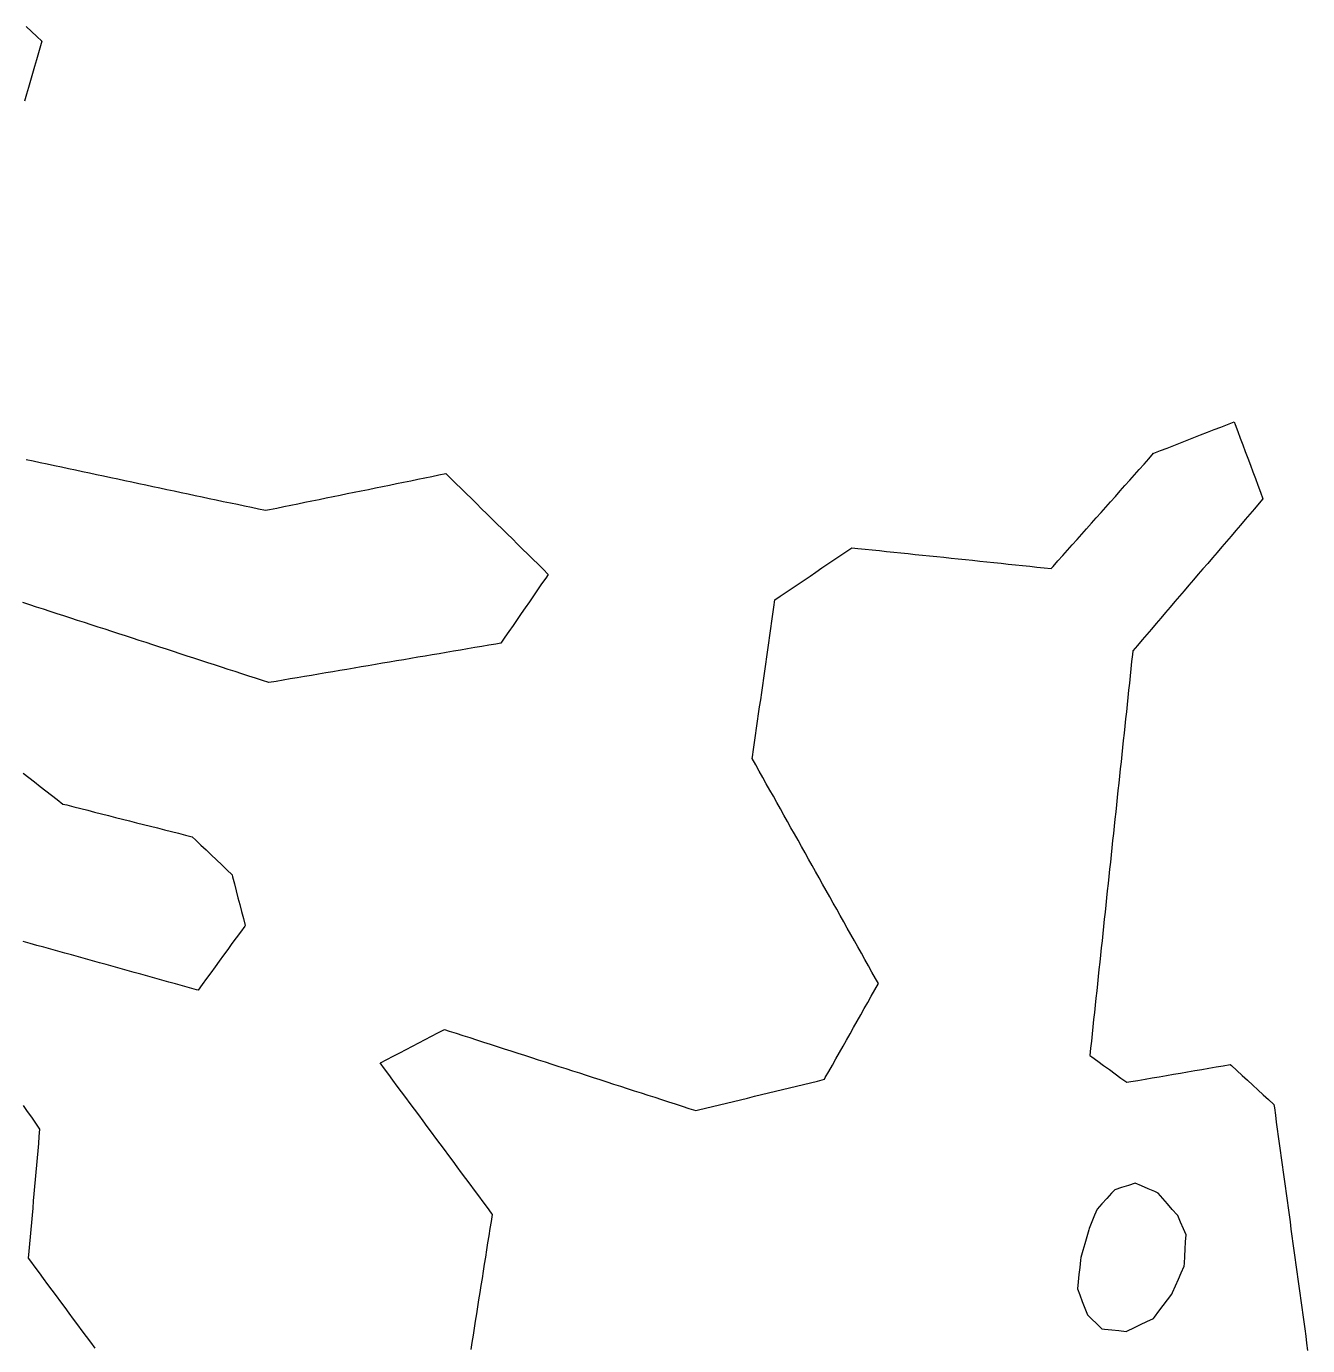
# Model space of a CAD drawing. Header units: millimetres. Extents: x 32 to 3054, y 42 to 5568.
# Drawn here: x 234.4 to 412.5, y 2175.3 to 2358.6 of the extents above; entities that cross this region are included whole.
import ezdxf

# ---------------------------------------------------------------- set-up
doc = ezdxf.new("R2010")
doc.units = ezdxf.units.MM
for name, color, linetype in [('ALL_ISLANDS', 7, 'Continuous'), ('OUTLINE_ISLAND_01', 7, 'Continuous'), ('OUTLINE_ISLAND_55', 7, 'Continuous')]:
    doc.layers.add(name, color=color, linetype=linetype)

msp = doc.modelspace()

# ---------------------------------------------------------------- linework, layer by layer
at = {"layer": 'ALL_ISLANDS'}
for points in [[(234.4258, 2358.5643), (235.1487, 2357.8733), (235.8716, 2357.1823), (236.5945, 2356.4914), (236.409, 2355.8511), (236.1307, 2354.8906), (235.8525, 2353.9301), (235.5743, 2352.9695), (235.296, 2352.009), (235.0178, 2351.0485), (234.7395, 2350.088), (234.4613, 2349.1275), (234.183, 2348.167)], [(296.2235, 2174.7799), (296.3798, 2175.7676), (296.5362, 2176.7553), (296.6925, 2177.743), (296.8489, 2178.7307), (297.0052, 2179.7184), (297.1616, 2180.7061), (297.3179, 2181.6938), (297.4743, 2182.6815), (297.6306, 2183.6692), (297.787, 2184.6569), (297.9433, 2185.6446), (298.0997, 2186.6323), (298.256, 2187.62), (298.4124, 2188.6077), (298.5687, 2189.5954), (298.7251, 2190.5831), (298.8814, 2191.5708), (299.0378, 2192.5585), (299.1942, 2193.5462), (299.0769, 2193.7043), (298.481, 2194.5074), (297.8851, 2195.3104), (297.2892, 2196.1135), (296.6934, 2196.9166), (296.0975, 2197.7197), (295.5016, 2198.5227), (294.9057, 2199.3258), (294.3099, 2200.1289), (293.714, 2200.932), (293.1181, 2201.7351), (292.5223, 2202.5381), (291.9264, 2203.3412), (291.3305, 2204.1443), (290.7346, 2204.9474), (290.1388, 2205.7505), (289.5429, 2206.5535), (288.947, 2207.3566), (288.3512, 2208.1597), (287.7553, 2208.9628), (287.1594, 2209.7659), (286.5635, 2210.5689), (285.9677, 2211.372), (285.3718, 2212.1751), (284.7759, 2212.9782), (284.18, 2213.7813), (283.5842, 2214.5843), (283.6415, 2214.6142), (284.5284, 2215.076), (285.4154, 2215.5378), (286.3024, 2215.9997), (287.1893, 2216.4615), (288.0763, 2216.9233), (288.9633, 2217.3852), (289.8502, 2217.847), (290.7372, 2218.3088), (291.6242, 2218.7707), (292.5111, 2219.2325), (293.1862, 2219.0149), (294.138, 2218.708), (295.0897, 2218.4011), (296.0415, 2218.0943), (296.9932, 2217.7874), (297.945, 2217.4806), (298.8968, 2217.1737), (299.8485, 2216.8669), (300.8003, 2216.56), (301.752, 2216.2532), (302.7038, 2215.9463), (303.6555, 2215.6395), (304.6073, 2215.3326), (305.5591, 2215.0257), (306.5108, 2214.7189), (307.4626, 2214.412), (308.4143, 2214.1052), (309.3661, 2213.7983), (310.3178, 2213.4915), (311.2696, 2213.1846), (312.2213, 2212.8778), (313.1731, 2212.5709), (314.1249, 2212.2641), (315.0766, 2211.9572), (316.0284, 2211.6504), (316.9801, 2211.3435), (317.9319, 2211.0366), (318.8836, 2210.7298), (319.8354, 2210.4229), (320.7872, 2210.1161), (321.7389, 2209.8092), (322.6907, 2209.5024), (323.6424, 2209.1955), (324.5942, 2208.8887), (325.5459, 2208.5818), (326.4977, 2208.275), (327.4495, 2207.9681), (327.8158, 2208.0571), (328.7876, 2208.2933), (329.7593, 2208.5294), (330.731, 2208.7656), (331.7027, 2209.0018), (332.6744, 2209.2379), (333.6461, 2209.4741), (334.6179, 2209.7102), (335.5896, 2209.9464), (336.5613, 2210.1825), (337.533, 2210.4187), (338.5047, 2210.6548), (339.4764, 2210.891), (340.4482, 2211.1271), (341.4199, 2211.3633), (342.3916, 2211.5994), (343.3633, 2211.8356), (344.335, 2212.0717), (345.3067, 2212.3079), (345.4401, 2212.544), (345.9321, 2213.4146), (346.424, 2214.2853), (346.9159, 2215.1559), (347.4079, 2216.0265), (347.8998, 2216.8972), (348.3917, 2217.7678), (348.8837, 2218.6384), (349.3756, 2219.5091), (349.8675, 2220.3797), (350.3595, 2221.2503), (350.8514, 2222.121), (351.3433, 2222.9916), (351.8353, 2223.8622), (352.3272, 2224.7329), (352.8191, 2225.6035), (352.412, 2226.3294), (351.9227, 2227.2015), (351.4335, 2228.0737), (350.9442, 2228.9458), (350.455, 2229.818), (349.9658, 2230.6901), (349.4765, 2231.5623), (348.9873, 2232.4344), (348.498, 2233.3066), (348.0088, 2234.1787), (347.5196, 2235.0509), (347.0303, 2235.923), (346.5411, 2236.7952), (346.0519, 2237.6673), (345.5626, 2238.5395), (345.0734, 2239.4116), (344.5841, 2240.2838), (344.0949, 2241.1559), (343.6057, 2242.0281), (343.1164, 2242.9002), (342.6272, 2243.7724), (342.1379, 2244.6445), (341.6487, 2245.5167), (341.1595, 2246.3888), (340.6702, 2247.261), (340.181, 2248.1331), (339.6918, 2249.0053), (339.2025, 2249.8774), (338.7133, 2250.7496), (338.224, 2251.6217), (337.7348, 2252.4939), (337.2456, 2253.366), (336.7563, 2254.2382), (336.2671, 2255.1103), (335.7778, 2255.9825), (335.2886, 2256.8546), (335.3261, 2257.117), (335.4678, 2258.1069), (335.6094, 2259.0968), (335.751, 2260.0868), (335.8927, 2261.0767), (336.0343, 2262.0666), (336.1759, 2263.0565), (336.3176, 2264.0464), (336.4592, 2265.0364), (336.6008, 2266.0263), (336.7425, 2267.0162), (336.8841, 2268.0061), (337.0257, 2268.996), (337.1674, 2269.986), (337.309, 2270.9759), (337.4506, 2271.9658), (337.5922, 2272.9557), (337.7339, 2273.9456), (337.8755, 2274.9356), (338.0171, 2275.9255), (338.1588, 2276.9154), (338.3004, 2277.9053), (338.442, 2278.8952), (339.1851, 2279.4007), (340.0119, 2279.9632), (340.8387, 2280.5257), (341.6655, 2281.0882), (342.4923, 2281.6507), (343.3191, 2282.2132), (344.1459, 2282.7756), (344.9728, 2283.3381), (345.7996, 2283.9006), (346.6264, 2284.4631), (347.4532, 2285.0256), (348.28, 2285.588), (349.1068, 2286.1505), (349.9816, 2286.0592), (350.9762, 2285.9554), (351.9708, 2285.8516), (352.9654, 2285.7478), (353.96, 2285.644), (354.9546, 2285.5401), (355.9492, 2285.4363), (356.9438, 2285.3325), (357.9384, 2285.2287), (358.933, 2285.1249), (359.9276, 2285.0211), (360.9222, 2284.9173), (361.9168, 2284.8135), (362.9114, 2284.7096), (363.906, 2284.6058), (364.9006, 2284.502), (365.8952, 2284.3982), (366.8898, 2284.2944), (367.8844, 2284.1906), (368.879, 2284.0868), (369.8736, 2283.9829), (370.8682, 2283.8791), (371.8628, 2283.7753), (372.8574, 2283.6715), (373.852, 2283.5677), (374.8465, 2283.4639), (375.8411, 2283.3601), (376.8357, 2283.2562), (377.1064, 2283.5609), (377.7705, 2284.3085), (378.4346, 2285.0561), (379.0988, 2285.8037), (379.7629, 2286.5514), (380.427, 2287.299), (381.0912, 2288.0466), (381.7553, 2288.7942), (382.4194, 2289.5418), (383.0836, 2290.2894), (383.7477, 2291.037), (384.4118, 2291.7847), (385.076, 2292.5323), (385.7401, 2293.2799), (386.4042, 2294.0275), (387.0684, 2294.7751), (387.7325, 2295.5227), (388.3966, 2296.2704), (389.0608, 2297.018), (389.7249, 2297.7656), (390.389, 2298.5132), (391.0532, 2299.2608), (391.0741, 2299.269), (392.0053, 2299.6336), (392.9365, 2299.9981), (393.8677, 2300.3626), (394.7989, 2300.7272), (395.73, 2301.0917), (396.6612, 2301.4562), (397.5924, 2301.8208), (398.5236, 2302.1853), (399.4548, 2302.5499), (400.386, 2302.9144), (401.3172, 2303.2789), (402.2484, 2303.6435), (402.3956, 2303.2499), (402.7459, 2302.3133), (403.0962, 2301.3766), (403.4465, 2300.44), (403.7968, 2299.5034), (404.1472, 2298.5667), (404.4975, 2297.6301), (404.8478, 2296.6935), (405.1981, 2295.7569), (405.5484, 2294.8202), (405.8987, 2293.8836), (406.2491, 2292.947), (405.7224, 2292.3316), (405.0721, 2291.5718), (404.4219, 2290.8121), (403.7716, 2290.0524), (403.1214, 2289.2926), (402.4712, 2288.5329), (401.8209, 2287.7732), (401.1707, 2287.0134), (400.5205, 2286.2537), (399.8702, 2285.494), (399.22, 2284.7343), (398.5697, 2283.9745), (397.9195, 2283.2148), (397.2693, 2282.4551), (396.619, 2281.6953), (395.9688, 2280.9356), (395.3186, 2280.1759), (394.6683, 2279.4161), (394.0181, 2278.6564), (393.3678, 2277.8967), (392.7176, 2277.1369), (392.0674, 2276.3772), (391.4171, 2275.6175), (390.7669, 2274.8577), (390.1167, 2274.098), (389.4664, 2273.3383), (388.8162, 2272.5786), (388.1659, 2271.8188), (388.1134, 2271.3243), (388.0077, 2270.3299), (387.9021, 2269.3355), (387.7964, 2268.3411), (387.6907, 2267.3467), (387.5851, 2266.3523), (387.4794, 2265.3579), (387.3737, 2264.3635), (387.2681, 2263.3691), (387.1624, 2262.3747), (387.0567, 2261.3803), (386.951, 2260.3859), (386.8454, 2259.3915), (386.7397, 2258.3971), (386.634, 2257.4027), (386.5284, 2256.4083), (386.4227, 2255.4139), (386.317, 2254.4195), (386.2114, 2253.4251), (386.1057, 2252.4307), (386, 2251.4363), (385.8944, 2250.4419), (385.7887, 2249.4475), (385.683, 2248.4531), (385.5774, 2247.4587), (385.4717, 2246.4643), (385.366, 2245.4698), (385.2604, 2244.4754), (385.1547, 2243.481), (385.049, 2242.4866), (384.9433, 2241.4922), (384.8377, 2240.4978), (384.732, 2239.5034), (384.6263, 2238.509), (384.5207, 2237.5146), (384.415, 2236.5202), (384.3093, 2235.5258), (384.2037, 2234.5314), (384.098, 2233.537), (383.9923, 2232.5426), (383.8867, 2231.5482), (383.781, 2230.5538), (383.6753, 2229.5594), (383.5697, 2228.565), (383.464, 2227.5706), (383.3583, 2226.5762), (383.2527, 2225.5818), (383.147, 2224.5874), (383.0413, 2223.593), (382.9356, 2222.5986), (382.83, 2221.6042), (382.7243, 2220.6098), (382.6186, 2219.6154), (382.513, 2218.621), (382.4073, 2217.6266), (382.3016, 2216.6322), (382.196, 2215.6378), (382.4852, 2215.4266), (383.2928, 2214.8369), (384.1005, 2214.2472), (384.9081, 2213.6576), (385.7157, 2213.0679), (386.5234, 2212.4782), (387.331, 2211.8885), (387.9015, 2211.9869), (388.8869, 2212.1568), (389.8724, 2212.3267), (390.8578, 2212.4966), (391.8433, 2212.6665), (392.8288, 2212.8364), (393.8142, 2213.0063), (394.7997, 2213.1762), (395.7851, 2213.3461), (396.7706, 2213.5161), (397.7561, 2213.686), (398.7415, 2213.8559), (399.727, 2214.0258), (400.7124, 2214.1957), (401.6979, 2214.3656), (401.8708, 2214.2074), (402.6085, 2213.5322), (403.3462, 2212.8571), (404.0839, 2212.182), (404.8217, 2211.5069), (405.5594, 2210.8318), (406.2971, 2210.1566), (407.0348, 2209.4815), (407.7725, 2208.8064), (407.8364, 2208.3405), (407.9723, 2207.3498), (408.1082, 2206.359), (408.2441, 2205.3683), (408.38, 2204.3776), (408.5159, 2203.3869), (408.6518, 2202.3961), (408.7877, 2201.4054), (408.9235, 2200.4147), (409.0594, 2199.424), (409.1953, 2198.4332), (409.3312, 2197.4425), (409.4671, 2196.4518), (409.603, 2195.4611), (409.7389, 2194.4703), (409.8748, 2193.4796), (410.0107, 2192.4889), (410.1466, 2191.4982), (410.2825, 2190.5074), (410.4184, 2189.5167), (410.5543, 2188.526), (410.6901, 2187.5353), (410.826, 2186.5446), (410.9619, 2185.5538), (411.0978, 2184.5631), (411.2337, 2183.5724), (411.3696, 2182.5817), (411.5055, 2181.5909), (411.6414, 2180.6002), (411.7773, 2179.6095), (411.9132, 2178.6188), (412.0491, 2177.628), (412.185, 2176.6373), (412.3209, 2175.6466), (412.4567, 2174.6559)], [(234.4062, 2298.402), (235.3844, 2298.1945), (236.3626, 2297.9869), (237.3408, 2297.7793), (238.319, 2297.5718), (239.2973, 2297.3642), (240.2755, 2297.1566), (241.2537, 2296.949), (242.2319, 2296.7415), (243.2101, 2296.5339), (244.1883, 2296.3263), (245.1666, 2296.1187), (246.1448, 2295.9112), (247.123, 2295.7036), (248.1012, 2295.496), (249.0794, 2295.2885), (250.0577, 2295.0809), (251.0359, 2294.8733), (252.0141, 2294.6657), (252.9923, 2294.4582), (253.9705, 2294.2506), (254.9488, 2294.043), (255.927, 2293.8355), (256.9052, 2293.6279), (257.8834, 2293.4203), (258.8616, 2293.2127), (259.8399, 2293.0052), (260.8181, 2292.7976), (261.7963, 2292.59), (262.7745, 2292.3825), (263.7527, 2292.1749), (264.731, 2291.9673), (265.7092, 2291.7597), (266.6874, 2291.5522), (267.6656, 2291.3446), (268.2328, 2291.4603), (269.2126, 2291.6601), (270.1925, 2291.8599), (271.1723, 2292.0597), (272.1521, 2292.2596), (273.1319, 2292.4594), (274.1118, 2292.6592), (275.0916, 2292.8591), (276.0714, 2293.0589), (277.0513, 2293.2587), (278.0311, 2293.4586), (279.0109, 2293.6584), (279.9908, 2293.8582), (280.9706, 2294.058), (281.9504, 2294.2579), (282.9303, 2294.4577), (283.9101, 2294.6575), (284.8899, 2294.8574), (285.8697, 2295.0572), (286.8496, 2295.257), (287.8294, 2295.4568), (288.8092, 2295.6567), (289.7891, 2295.8565), (290.7689, 2296.0563), (291.7487, 2296.2562), (292.7286, 2296.456), (293.4116, 2295.7832), (294.124, 2295.0814), (294.8364, 2294.3796), (295.5488, 2293.6779), (296.2613, 2292.9761), (296.9737, 2292.2744), (297.6861, 2291.5726), (298.3985, 2290.8708), (299.1109, 2290.1691), (299.8233, 2289.4673), (300.5357, 2288.7656), (301.2481, 2288.0638), (301.9606, 2287.362), (302.673, 2286.6603), (303.3854, 2285.9585), (304.0978, 2285.2567), (304.8102, 2284.555), (305.5226, 2283.8532), (306.235, 2283.1515), (306.9474, 2282.4497), (306.5922, 2281.9349), (306.0242, 2281.1118), (305.4563, 2280.2887), (304.8884, 2279.4657), (304.3204, 2278.6426), (303.7525, 2277.8196), (303.1845, 2276.9965), (302.6166, 2276.1734), (302.0486, 2275.3504), (301.4807, 2274.5273), (300.9127, 2273.7042), (300.3448, 2272.8812), (299.6804, 2272.7684), (298.6945, 2272.6011), (297.7086, 2272.4338), (296.7227, 2272.2665), (295.7367, 2272.0992), (294.7508, 2271.9319), (293.7649, 2271.7646), (292.779, 2271.5973), (291.7931, 2271.43), (290.8072, 2271.2627), (289.8213, 2271.0954), (288.8354, 2270.9281), (287.8495, 2270.7608), (286.8636, 2270.5935), (285.8777, 2270.4262), (284.8918, 2270.2589), (283.9059, 2270.0916), (282.92, 2269.9243), (281.9341, 2269.757), (280.9482, 2269.5897), (279.9622, 2269.4224), (278.9763, 2269.2551), (277.9904, 2269.0878), (277.0045, 2268.9205), (276.0186, 2268.7532), (275.0327, 2268.5859), (274.0468, 2268.4186), (273.0609, 2268.2513), (272.075, 2268.084), (271.0891, 2267.9167), (270.1032, 2267.7494), (269.1173, 2267.5821), (268.1314, 2267.4148), (267.2322, 2267.707), (266.2812, 2268.0161), (265.3301, 2268.3252), (264.3791, 2268.6342), (263.428, 2268.9433), (262.477, 2269.2524), (261.526, 2269.5614), (260.5749, 2269.8705), (259.6239, 2270.1796), (258.6728, 2270.4886), (257.7218, 2270.7977), (256.7708, 2271.1068), (255.8197, 2271.4158), (254.8687, 2271.7249), (253.9176, 2272.0339), (252.9666, 2272.343), (252.0156, 2272.6521), (251.0645, 2272.9611), (250.1135, 2273.2702), (249.1624, 2273.5793), (248.2114, 2273.8883), (247.2603, 2274.1974), (246.3093, 2274.5065), (245.3583, 2274.8155), (244.4072, 2275.1246), (243.4562, 2275.4337), (242.5051, 2275.7427), (241.5541, 2276.0518), (240.6031, 2276.3609), (239.652, 2276.6699), (238.701, 2276.979), (237.7499, 2277.2881), (236.7989, 2277.5971), (235.8479, 2277.9062), (234.8968, 2278.2153), (233.9458, 2278.5243)], [(233.9691, 2254.8303), (234.76, 2254.2183), (235.5509, 2253.6064), (236.3418, 2252.9944), (237.1327, 2252.3824), (237.9235, 2251.7705), (238.7144, 2251.1585), (239.5053, 2250.5466), (240.0413, 2250.4108), (241.0107, 2250.1653), (241.9801, 2249.9199), (242.9495, 2249.6744), (243.9189, 2249.4289), (244.8883, 2249.1834), (245.8577, 2248.9379), (246.8271, 2248.6924), (247.7965, 2248.447), (248.7659, 2248.2015), (249.7353, 2247.956), (250.7047, 2247.7105), (251.6741, 2247.465), (252.6435, 2247.2195), (253.613, 2246.974), (254.5824, 2246.7286), (255.5518, 2246.4831), (256.5212, 2246.2376), (257.4906, 2245.9921), (257.9587, 2245.5437), (258.6808, 2244.8519), (259.403, 2244.1602), (260.1251, 2243.4684), (260.8472, 2242.7767), (261.5694, 2242.0849), (262.2915, 2241.3932), (263.0136, 2240.7014), (263.0806, 2240.4422), (263.3308, 2239.474), (263.5809, 2238.5058), (263.8311, 2237.5376), (264.0813, 2236.5694), (264.3315, 2235.6012), (264.5816, 2234.633), (264.8318, 2233.6648), (264.7663, 2233.575), (264.1769, 2232.7672), (263.5875, 2231.9593), (262.9981, 2231.1515), (262.4087, 2230.3436), (261.8194, 2229.5358), (261.23, 2228.7279), (260.6406, 2227.9201), (260.0512, 2227.1122), (259.4618, 2226.3044), (258.8724, 2225.4965), (258.283, 2224.6887), (258.0576, 2224.7514), (257.0942, 2225.0194), (256.1308, 2225.2874), (255.1674, 2225.5554), (254.204, 2225.8234), (253.2405, 2226.0914), (252.2771, 2226.3594), (251.3137, 2226.6274), (250.3503, 2226.8954), (249.3869, 2227.1634), (248.4234, 2227.4314), (247.46, 2227.6994), (246.4966, 2227.9674), (245.5332, 2228.2354), (244.5698, 2228.5034), (243.6064, 2228.7714), (242.6429, 2229.0394), (241.6795, 2229.3074), (240.7161, 2229.5754), (239.7527, 2229.8434), (238.7893, 2230.1114), (237.8258, 2230.3794), (236.8624, 2230.6474), (235.899, 2230.9154), (234.9356, 2231.1834), (233.9722, 2231.4514)], [(233.9839, 2208.6705), (234.5563, 2207.8505), (235.1287, 2207.0306), (235.7011, 2206.2106), (236.2735, 2205.3906), (236.2719, 2205.3725), (236.1843, 2204.3763), (236.0967, 2203.3802), (236.0091, 2202.384), (235.9215, 2201.3879), (235.8339, 2200.3917), (235.7463, 2199.3956), (235.6587, 2198.3994), (235.5712, 2197.4032), (235.4836, 2196.4071), (235.396, 2195.4109), (235.3084, 2194.4148), (235.2208, 2193.4186), (235.1332, 2192.4225), (235.0456, 2191.4263), (234.958, 2190.4301), (234.8704, 2189.434), (234.7828, 2188.4378), (234.6952, 2187.4417), (234.9959, 2187.0356), (235.5911, 2186.232), (236.1862, 2185.4284), (236.7813, 2184.6247), (237.3764, 2183.8211), (237.9716, 2183.0175), (238.5667, 2182.2138), (239.1618, 2181.4102), (239.757, 2180.6066), (240.3521, 2179.803), (240.9472, 2178.9993), (241.5424, 2178.1957), (242.1375, 2177.3921), (242.7326, 2176.5884), (243.3277, 2175.7848), (243.9229, 2174.9812)]]:
    msp.add_lwpolyline(points, dxfattribs=at)
msp.add_lwpolyline([(388.511, 2197.8668), (387.5574, 2197.5657), (386.6038, 2197.2645), (385.6502, 2196.9634), (385.2131, 2196.478), (384.5439, 2195.7349), (383.8747, 2194.9918), (383.2056, 2194.2487), (382.8647, 2193.42), (382.4844, 2192.4952), (382.104, 2191.5703), (382.0546, 2191.3971), (381.78, 2190.4355), (381.5054, 2189.474), (381.2309, 2188.5124), (380.9563, 2187.5508), (380.914, 2187.1792), (380.801, 2186.1856), (380.688, 2185.192), (380.5751, 2184.1985), (380.4621, 2183.2049), (380.7837, 2182.3858), (381.1493, 2181.455), (381.5149, 2180.5242), (381.8804, 2179.5934), (382.4383, 2179.0457), (383.1519, 2178.3452), (383.8656, 2177.6447), (384.2383, 2177.6053), (385.2327, 2177.5001), (386.2272, 2177.395), (387.2216, 2177.2898), (387.412, 2177.379), (388.3174, 2177.8035), (389.2229, 2178.2279), (390.1283, 2178.6524), (391.0338, 2179.0768), (391.1912, 2179.2858), (391.7929, 2180.0845), (392.3946, 2180.8832), (392.9964, 2181.6819), (393.5981, 2182.4806), (393.6958, 2182.7025), (394.0988, 2183.6177), (394.5018, 2184.5329), (394.9048, 2185.4481), (395.3078, 2186.3633), (395.3287, 2186.7229), (395.3865, 2187.7213), (395.4444, 2188.7196), (395.5022, 2189.7179), (395.5601, 2190.7162), (395.1989, 2191.5449), (394.7993, 2192.4616), (394.3997, 2193.3783), (394.3111, 2193.4799), (393.6541, 2194.2338), (392.9971, 2194.9877), (392.3402, 2195.7416), (391.6832, 2196.4955), (391.2078, 2196.701), (390.2899, 2197.0978), (389.372, 2197.4946)], close=True, dxfattribs=at)
at = {"layer": 'OUTLINE_ISLAND_01'}
for points in [[(234.4258, 2358.5643), (235.1487, 2357.8733), (235.8716, 2357.1823), (236.5945, 2356.4914), (236.409, 2355.8511), (236.1307, 2354.8906), (235.8525, 2353.9301), (235.5743, 2352.9695), (235.296, 2352.009), (235.0178, 2351.0485), (234.7395, 2350.088), (234.4613, 2349.1275), (234.183, 2348.167)], [(296.2235, 2174.7799), (296.3798, 2175.7676), (296.5362, 2176.7553), (296.6925, 2177.743), (296.8489, 2178.7307), (297.0052, 2179.7184), (297.1616, 2180.7061), (297.3179, 2181.6938), (297.4743, 2182.6815), (297.6306, 2183.6692), (297.787, 2184.6569), (297.9433, 2185.6446), (298.0997, 2186.6323), (298.256, 2187.62), (298.4124, 2188.6077), (298.5687, 2189.5954), (298.7251, 2190.5831), (298.8814, 2191.5708), (299.0378, 2192.5585), (299.1942, 2193.5462), (299.0769, 2193.7043), (298.481, 2194.5074), (297.8851, 2195.3104), (297.2892, 2196.1135), (296.6934, 2196.9166), (296.0975, 2197.7197), (295.5016, 2198.5227), (294.9057, 2199.3258), (294.3099, 2200.1289), (293.714, 2200.932), (293.1181, 2201.7351), (292.5223, 2202.5381), (291.9264, 2203.3412), (291.3305, 2204.1443), (290.7346, 2204.9474), (290.1388, 2205.7505), (289.5429, 2206.5535), (288.947, 2207.3566), (288.3512, 2208.1597), (287.7553, 2208.9628), (287.1594, 2209.7659), (286.5635, 2210.5689), (285.9677, 2211.372), (285.3718, 2212.1751), (284.7759, 2212.9782), (284.18, 2213.7813), (283.5842, 2214.5843), (283.6415, 2214.6142), (284.5284, 2215.076), (285.4154, 2215.5378), (286.3024, 2215.9997), (287.1893, 2216.4615), (288.0763, 2216.9233), (288.9633, 2217.3852), (289.8502, 2217.847), (290.7372, 2218.3088), (291.6242, 2218.7707), (292.5111, 2219.2325), (293.1862, 2219.0149), (294.138, 2218.708), (295.0897, 2218.4011), (296.0415, 2218.0943), (296.9932, 2217.7874), (297.945, 2217.4806), (298.8968, 2217.1737), (299.8485, 2216.8669), (300.8003, 2216.56), (301.752, 2216.2532), (302.7038, 2215.9463), (303.6555, 2215.6395), (304.6073, 2215.3326), (305.5591, 2215.0257), (306.5108, 2214.7189), (307.4626, 2214.412), (308.4143, 2214.1052), (309.3661, 2213.7983), (310.3178, 2213.4915), (311.2696, 2213.1846), (312.2213, 2212.8778), (313.1731, 2212.5709), (314.1249, 2212.2641), (315.0766, 2211.9572), (316.0284, 2211.6504), (316.9801, 2211.3435), (317.9319, 2211.0366), (318.8836, 2210.7298), (319.8354, 2210.4229), (320.7872, 2210.1161), (321.7389, 2209.8092), (322.6907, 2209.5024), (323.6424, 2209.1955), (324.5942, 2208.8887), (325.5459, 2208.5818), (326.4977, 2208.275), (327.4495, 2207.9681), (327.8158, 2208.0571), (328.7876, 2208.2933), (329.7593, 2208.5294), (330.731, 2208.7656), (331.7027, 2209.0018), (332.6744, 2209.2379), (333.6461, 2209.4741), (334.6179, 2209.7102), (335.5896, 2209.9464), (336.5613, 2210.1825), (337.533, 2210.4187), (338.5047, 2210.6548), (339.4764, 2210.891), (340.4482, 2211.1271), (341.4199, 2211.3633), (342.3916, 2211.5994), (343.3633, 2211.8356), (344.335, 2212.0717), (345.3067, 2212.3079), (345.4401, 2212.544), (345.9321, 2213.4146), (346.424, 2214.2853), (346.9159, 2215.1559), (347.4079, 2216.0265), (347.8998, 2216.8972), (348.3917, 2217.7678), (348.8837, 2218.6384), (349.3756, 2219.5091), (349.8675, 2220.3797), (350.3595, 2221.2503), (350.8514, 2222.121), (351.3433, 2222.9916), (351.8353, 2223.8622), (352.3272, 2224.7329), (352.8191, 2225.6035), (352.412, 2226.3294), (351.9227, 2227.2015), (351.4335, 2228.0737), (350.9442, 2228.9458), (350.455, 2229.818), (349.9658, 2230.6901), (349.4765, 2231.5623), (348.9873, 2232.4344), (348.498, 2233.3066), (348.0088, 2234.1787), (347.5196, 2235.0509), (347.0303, 2235.923), (346.5411, 2236.7952), (346.0519, 2237.6673), (345.5626, 2238.5395), (345.0734, 2239.4116), (344.5841, 2240.2838), (344.0949, 2241.1559), (343.6057, 2242.0281), (343.1164, 2242.9002), (342.6272, 2243.7724), (342.1379, 2244.6445), (341.6487, 2245.5167), (341.1595, 2246.3888), (340.6702, 2247.261), (340.181, 2248.1331), (339.6918, 2249.0053), (339.2025, 2249.8774), (338.7133, 2250.7496), (338.224, 2251.6217), (337.7348, 2252.4939), (337.2456, 2253.366), (336.7563, 2254.2382), (336.2671, 2255.1103), (335.7778, 2255.9825), (335.2886, 2256.8546), (335.3261, 2257.117), (335.4678, 2258.1069), (335.6094, 2259.0968), (335.751, 2260.0868), (335.8927, 2261.0767), (336.0343, 2262.0666), (336.1759, 2263.0565), (336.3176, 2264.0464), (336.4592, 2265.0364), (336.6008, 2266.0263), (336.7425, 2267.0162), (336.8841, 2268.0061), (337.0257, 2268.996), (337.1674, 2269.986), (337.309, 2270.9759), (337.4506, 2271.9658), (337.5922, 2272.9557), (337.7339, 2273.9456), (337.8755, 2274.9356), (338.0171, 2275.9255), (338.1588, 2276.9154), (338.3004, 2277.9053), (338.442, 2278.8952), (339.1851, 2279.4007), (340.0119, 2279.9632), (340.8387, 2280.5257), (341.6655, 2281.0882), (342.4923, 2281.6507), (343.3191, 2282.2132), (344.1459, 2282.7756), (344.9728, 2283.3381), (345.7996, 2283.9006), (346.6264, 2284.4631), (347.4532, 2285.0256), (348.28, 2285.588), (349.1068, 2286.1505), (349.9816, 2286.0592), (350.9762, 2285.9554), (351.9708, 2285.8516), (352.9654, 2285.7478), (353.96, 2285.644), (354.9546, 2285.5401), (355.9492, 2285.4363), (356.9438, 2285.3325), (357.9384, 2285.2287), (358.933, 2285.1249), (359.9276, 2285.0211), (360.9222, 2284.9173), (361.9168, 2284.8135), (362.9114, 2284.7096), (363.906, 2284.6058), (364.9006, 2284.502), (365.8952, 2284.3982), (366.8898, 2284.2944), (367.8844, 2284.1906), (368.879, 2284.0868), (369.8736, 2283.9829), (370.8682, 2283.8791), (371.8628, 2283.7753), (372.8574, 2283.6715), (373.852, 2283.5677), (374.8465, 2283.4639), (375.8411, 2283.3601), (376.8357, 2283.2562), (377.1064, 2283.5609), (377.7705, 2284.3085), (378.4346, 2285.0561), (379.0988, 2285.8037), (379.7629, 2286.5514), (380.427, 2287.299), (381.0912, 2288.0466), (381.7553, 2288.7942), (382.4194, 2289.5418), (383.0836, 2290.2894), (383.7477, 2291.037), (384.4118, 2291.7847), (385.076, 2292.5323), (385.7401, 2293.2799), (386.4042, 2294.0275), (387.0684, 2294.7751), (387.7325, 2295.5227), (388.3966, 2296.2704), (389.0608, 2297.018), (389.7249, 2297.7656), (390.389, 2298.5132), (391.0532, 2299.2608), (391.0741, 2299.269), (392.0053, 2299.6336), (392.9365, 2299.9981), (393.8677, 2300.3626), (394.7989, 2300.7272), (395.73, 2301.0917), (396.6612, 2301.4562), (397.5924, 2301.8208), (398.5236, 2302.1853), (399.4548, 2302.5499), (400.386, 2302.9144), (401.3172, 2303.2789), (402.2484, 2303.6435), (402.3956, 2303.2499), (402.7459, 2302.3133), (403.0962, 2301.3766), (403.4465, 2300.44), (403.7968, 2299.5034), (404.1472, 2298.5667), (404.4975, 2297.6301), (404.8478, 2296.6935), (405.1981, 2295.7569), (405.5484, 2294.8202), (405.8987, 2293.8836), (406.2491, 2292.947), (405.7224, 2292.3316), (405.0721, 2291.5718), (404.4219, 2290.8121), (403.7716, 2290.0524), (403.1214, 2289.2926), (402.4712, 2288.5329), (401.8209, 2287.7732), (401.1707, 2287.0134), (400.5205, 2286.2537), (399.8702, 2285.494), (399.22, 2284.7343), (398.5697, 2283.9745), (397.9195, 2283.2148), (397.2693, 2282.4551), (396.619, 2281.6953), (395.9688, 2280.9356), (395.3186, 2280.1759), (394.6683, 2279.4161), (394.0181, 2278.6564), (393.3678, 2277.8967), (392.7176, 2277.1369), (392.0674, 2276.3772), (391.4171, 2275.6175), (390.7669, 2274.8577), (390.1167, 2274.098), (389.4664, 2273.3383), (388.8162, 2272.5786), (388.1659, 2271.8188), (388.1134, 2271.3243), (388.0077, 2270.3299), (387.9021, 2269.3355), (387.7964, 2268.3411), (387.6907, 2267.3467), (387.5851, 2266.3523), (387.4794, 2265.3579), (387.3737, 2264.3635), (387.2681, 2263.3691), (387.1624, 2262.3747), (387.0567, 2261.3803), (386.951, 2260.3859), (386.8454, 2259.3915), (386.7397, 2258.3971), (386.634, 2257.4027), (386.5284, 2256.4083), (386.4227, 2255.4139), (386.317, 2254.4195), (386.2114, 2253.4251), (386.1057, 2252.4307), (386, 2251.4363), (385.8944, 2250.4419), (385.7887, 2249.4475), (385.683, 2248.4531), (385.5774, 2247.4587), (385.4717, 2246.4643), (385.366, 2245.4698), (385.2604, 2244.4754), (385.1547, 2243.481), (385.049, 2242.4866), (384.9433, 2241.4922), (384.8377, 2240.4978), (384.732, 2239.5034), (384.6263, 2238.509), (384.5207, 2237.5146), (384.415, 2236.5202), (384.3093, 2235.5258), (384.2037, 2234.5314), (384.098, 2233.537), (383.9923, 2232.5426), (383.8867, 2231.5482), (383.781, 2230.5538), (383.6753, 2229.5594), (383.5697, 2228.565), (383.464, 2227.5706), (383.3583, 2226.5762), (383.2527, 2225.5818), (383.147, 2224.5874), (383.0413, 2223.593), (382.9356, 2222.5986), (382.83, 2221.6042), (382.7243, 2220.6098), (382.6186, 2219.6154), (382.513, 2218.621), (382.4073, 2217.6266), (382.3016, 2216.6322), (382.196, 2215.6378), (382.4852, 2215.4266), (383.2928, 2214.8369), (384.1005, 2214.2472), (384.9081, 2213.6576), (385.7157, 2213.0679), (386.5234, 2212.4782), (387.331, 2211.8885), (387.9015, 2211.9869), (388.8869, 2212.1568), (389.8724, 2212.3267), (390.8578, 2212.4966), (391.8433, 2212.6665), (392.8288, 2212.8364), (393.8142, 2213.0063), (394.7997, 2213.1762), (395.7851, 2213.3461), (396.7706, 2213.5161), (397.7561, 2213.686), (398.7415, 2213.8559), (399.727, 2214.0258), (400.7124, 2214.1957), (401.6979, 2214.3656), (401.8708, 2214.2074), (402.6085, 2213.5322), (403.3462, 2212.8571), (404.0839, 2212.182), (404.8217, 2211.5069), (405.5594, 2210.8318), (406.2971, 2210.1566), (407.0348, 2209.4815), (407.7725, 2208.8064), (407.8364, 2208.3405), (407.9723, 2207.3498), (408.1082, 2206.359), (408.2441, 2205.3683), (408.38, 2204.3776), (408.5159, 2203.3869), (408.6518, 2202.3961), (408.7877, 2201.4054), (408.9235, 2200.4147), (409.0594, 2199.424), (409.1953, 2198.4332), (409.3312, 2197.4425), (409.4671, 2196.4518), (409.603, 2195.4611), (409.7389, 2194.4703), (409.8748, 2193.4796), (410.0107, 2192.4889), (410.1466, 2191.4982), (410.2825, 2190.5074), (410.4184, 2189.5167), (410.5543, 2188.526), (410.6901, 2187.5353), (410.826, 2186.5446), (410.9619, 2185.5538), (411.0978, 2184.5631), (411.2337, 2183.5724), (411.3696, 2182.5817), (411.5055, 2181.5909), (411.6414, 2180.6002), (411.7773, 2179.6095), (411.9132, 2178.6188), (412.0491, 2177.628), (412.185, 2176.6373), (412.3209, 2175.6466), (412.4567, 2174.6559)], [(234.4062, 2298.402), (235.3844, 2298.1945), (236.3626, 2297.9869), (237.3408, 2297.7793), (238.319, 2297.5718), (239.2973, 2297.3642), (240.2755, 2297.1566), (241.2537, 2296.949), (242.2319, 2296.7415), (243.2101, 2296.5339), (244.1883, 2296.3263), (245.1666, 2296.1187), (246.1448, 2295.9112), (247.123, 2295.7036), (248.1012, 2295.496), (249.0794, 2295.2885), (250.0577, 2295.0809), (251.0359, 2294.8733), (252.0141, 2294.6657), (252.9923, 2294.4582), (253.9705, 2294.2506), (254.9488, 2294.043), (255.927, 2293.8355), (256.9052, 2293.6279), (257.8834, 2293.4203), (258.8616, 2293.2127), (259.8399, 2293.0052), (260.8181, 2292.7976), (261.7963, 2292.59), (262.7745, 2292.3825), (263.7527, 2292.1749), (264.731, 2291.9673), (265.7092, 2291.7597), (266.6874, 2291.5522), (267.6656, 2291.3446), (268.2328, 2291.4603), (269.2126, 2291.6601), (270.1925, 2291.8599), (271.1723, 2292.0597), (272.1521, 2292.2596), (273.1319, 2292.4594), (274.1118, 2292.6592), (275.0916, 2292.8591), (276.0714, 2293.0589), (277.0513, 2293.2587), (278.0311, 2293.4586), (279.0109, 2293.6584), (279.9908, 2293.8582), (280.9706, 2294.058), (281.9504, 2294.2579), (282.9303, 2294.4577), (283.9101, 2294.6575), (284.8899, 2294.8574), (285.8697, 2295.0572), (286.8496, 2295.257), (287.8294, 2295.4568), (288.8092, 2295.6567), (289.7891, 2295.8565), (290.7689, 2296.0563), (291.7487, 2296.2562), (292.7286, 2296.456), (293.4116, 2295.7832), (294.124, 2295.0814), (294.8364, 2294.3796), (295.5488, 2293.6779), (296.2613, 2292.9761), (296.9737, 2292.2744), (297.6861, 2291.5726), (298.3985, 2290.8708), (299.1109, 2290.1691), (299.8233, 2289.4673), (300.5357, 2288.7656), (301.2481, 2288.0638), (301.9606, 2287.362), (302.673, 2286.6603), (303.3854, 2285.9585), (304.0978, 2285.2567), (304.8102, 2284.555), (305.5226, 2283.8532), (306.235, 2283.1515), (306.9474, 2282.4497), (306.5922, 2281.9349), (306.0242, 2281.1118), (305.4563, 2280.2887), (304.8884, 2279.4657), (304.3204, 2278.6426), (303.7525, 2277.8196), (303.1845, 2276.9965), (302.6166, 2276.1734), (302.0486, 2275.3504), (301.4807, 2274.5273), (300.9127, 2273.7042), (300.3448, 2272.8812), (299.6804, 2272.7684), (298.6945, 2272.6011), (297.7086, 2272.4338), (296.7227, 2272.2665), (295.7367, 2272.0992), (294.7508, 2271.9319), (293.7649, 2271.7646), (292.779, 2271.5973), (291.7931, 2271.43), (290.8072, 2271.2627), (289.8213, 2271.0954), (288.8354, 2270.9281), (287.8495, 2270.7608), (286.8636, 2270.5935), (285.8777, 2270.4262), (284.8918, 2270.2589), (283.9059, 2270.0916), (282.92, 2269.9243), (281.9341, 2269.757), (280.9482, 2269.5897), (279.9622, 2269.4224), (278.9763, 2269.2551), (277.9904, 2269.0878), (277.0045, 2268.9205), (276.0186, 2268.7532), (275.0327, 2268.5859), (274.0468, 2268.4186), (273.0609, 2268.2513), (272.075, 2268.084), (271.0891, 2267.9167), (270.1032, 2267.7494), (269.1173, 2267.5821), (268.1314, 2267.4148), (267.2322, 2267.707), (266.2812, 2268.0161), (265.3301, 2268.3252), (264.3791, 2268.6342), (263.428, 2268.9433), (262.477, 2269.2524), (261.526, 2269.5614), (260.5749, 2269.8705), (259.6239, 2270.1796), (258.6728, 2270.4886), (257.7218, 2270.7977), (256.7708, 2271.1068), (255.8197, 2271.4158), (254.8687, 2271.7249), (253.9176, 2272.0339), (252.9666, 2272.343), (252.0156, 2272.6521), (251.0645, 2272.9611), (250.1135, 2273.2702), (249.1624, 2273.5793), (248.2114, 2273.8883), (247.2603, 2274.1974), (246.3093, 2274.5065), (245.3583, 2274.8155), (244.4072, 2275.1246), (243.4562, 2275.4337), (242.5051, 2275.7427), (241.5541, 2276.0518), (240.6031, 2276.3609), (239.652, 2276.6699), (238.701, 2276.979), (237.7499, 2277.2881), (236.7989, 2277.5971), (235.8479, 2277.9062), (234.8968, 2278.2153), (233.9458, 2278.5243)], [(233.9691, 2254.8303), (234.76, 2254.2183), (235.5509, 2253.6064), (236.3418, 2252.9944), (237.1327, 2252.3824), (237.9235, 2251.7705), (238.7144, 2251.1585), (239.5053, 2250.5466), (240.0413, 2250.4108), (241.0107, 2250.1653), (241.9801, 2249.9199), (242.9495, 2249.6744), (243.9189, 2249.4289), (244.8883, 2249.1834), (245.8577, 2248.9379), (246.8271, 2248.6924), (247.7965, 2248.447), (248.7659, 2248.2015), (249.7353, 2247.956), (250.7047, 2247.7105), (251.6741, 2247.465), (252.6435, 2247.2195), (253.613, 2246.974), (254.5824, 2246.7286), (255.5518, 2246.4831), (256.5212, 2246.2376), (257.4906, 2245.9921), (257.9587, 2245.5437), (258.6808, 2244.8519), (259.403, 2244.1602), (260.1251, 2243.4684), (260.8472, 2242.7767), (261.5694, 2242.0849), (262.2915, 2241.3932), (263.0136, 2240.7014), (263.0806, 2240.4422), (263.3308, 2239.474), (263.5809, 2238.5058), (263.8311, 2237.5376), (264.0813, 2236.5694), (264.3315, 2235.6012), (264.5816, 2234.633), (264.8318, 2233.6648), (264.7663, 2233.575), (264.1769, 2232.7672), (263.5875, 2231.9593), (262.9981, 2231.1515), (262.4087, 2230.3436), (261.8194, 2229.5358), (261.23, 2228.7279), (260.6406, 2227.9201), (260.0512, 2227.1122), (259.4618, 2226.3044), (258.8724, 2225.4965), (258.283, 2224.6887), (258.0576, 2224.7514), (257.0942, 2225.0194), (256.1308, 2225.2874), (255.1674, 2225.5554), (254.204, 2225.8234), (253.2405, 2226.0914), (252.2771, 2226.3594), (251.3137, 2226.6274), (250.3503, 2226.8954), (249.3869, 2227.1634), (248.4234, 2227.4314), (247.46, 2227.6994), (246.4966, 2227.9674), (245.5332, 2228.2354), (244.5698, 2228.5034), (243.6064, 2228.7714), (242.6429, 2229.0394), (241.6795, 2229.3074), (240.7161, 2229.5754), (239.7527, 2229.8434), (238.7893, 2230.1114), (237.8258, 2230.3794), (236.8624, 2230.6474), (235.899, 2230.9154), (234.9356, 2231.1834), (233.9722, 2231.4514)], [(233.9839, 2208.6705), (234.5563, 2207.8505), (235.1287, 2207.0306), (235.7011, 2206.2106), (236.2735, 2205.3906), (236.2719, 2205.3725), (236.1843, 2204.3763), (236.0967, 2203.3802), (236.0091, 2202.384), (235.9215, 2201.3879), (235.8339, 2200.3917), (235.7463, 2199.3956), (235.6587, 2198.3994), (235.5712, 2197.4032), (235.4836, 2196.4071), (235.396, 2195.4109), (235.3084, 2194.4148), (235.2208, 2193.4186), (235.1332, 2192.4225), (235.0456, 2191.4263), (234.958, 2190.4301), (234.8704, 2189.434), (234.7828, 2188.4378), (234.6952, 2187.4417), (234.9959, 2187.0356), (235.5911, 2186.232), (236.1862, 2185.4284), (236.7813, 2184.6247), (237.3764, 2183.8211), (237.9716, 2183.0175), (238.5667, 2182.2138), (239.1618, 2181.4102), (239.757, 2180.6066), (240.3521, 2179.803), (240.9472, 2178.9993), (241.5424, 2178.1957), (242.1375, 2177.3921), (242.7326, 2176.5884), (243.3277, 2175.7848), (243.9229, 2174.9812)]]:
    msp.add_lwpolyline(points, dxfattribs=at)
at = {"layer": 'OUTLINE_ISLAND_55'}
msp.add_lwpolyline([(388.511, 2197.8668), (387.5574, 2197.5657), (386.6038, 2197.2645), (385.6502, 2196.9634), (385.2131, 2196.478), (384.5439, 2195.7349), (383.8747, 2194.9918), (383.2056, 2194.2487), (382.8647, 2193.42), (382.4844, 2192.4952), (382.104, 2191.5703), (382.0546, 2191.3971), (381.78, 2190.4355), (381.5054, 2189.474), (381.2309, 2188.5124), (380.9563, 2187.5508), (380.914, 2187.1792), (380.801, 2186.1856), (380.688, 2185.192), (380.5751, 2184.1985), (380.4621, 2183.2049), (380.7837, 2182.3858), (381.1493, 2181.455), (381.5149, 2180.5242), (381.8804, 2179.5934), (382.4383, 2179.0457), (383.1519, 2178.3452), (383.8656, 2177.6447), (384.2383, 2177.6053), (385.2327, 2177.5001), (386.2272, 2177.395), (387.2216, 2177.2898), (387.412, 2177.379), (388.3174, 2177.8035), (389.2229, 2178.2279), (390.1283, 2178.6524), (391.0338, 2179.0768), (391.1912, 2179.2858), (391.7929, 2180.0845), (392.3946, 2180.8832), (392.9964, 2181.6819), (393.5981, 2182.4806), (393.6958, 2182.7025), (394.0988, 2183.6177), (394.5018, 2184.5329), (394.9048, 2185.4481), (395.3078, 2186.3633), (395.3287, 2186.7229), (395.3865, 2187.7213), (395.4444, 2188.7196), (395.5022, 2189.7179), (395.5601, 2190.7162), (395.1989, 2191.5449), (394.7993, 2192.4616), (394.3997, 2193.3783), (394.3111, 2193.4799), (393.6541, 2194.2338), (392.9971, 2194.9877), (392.3402, 2195.7416), (391.6832, 2196.4955), (391.2078, 2196.701), (390.2899, 2197.0978), (389.372, 2197.4946)], close=True, dxfattribs=at)

doc.saveas('drawing.dxf')
